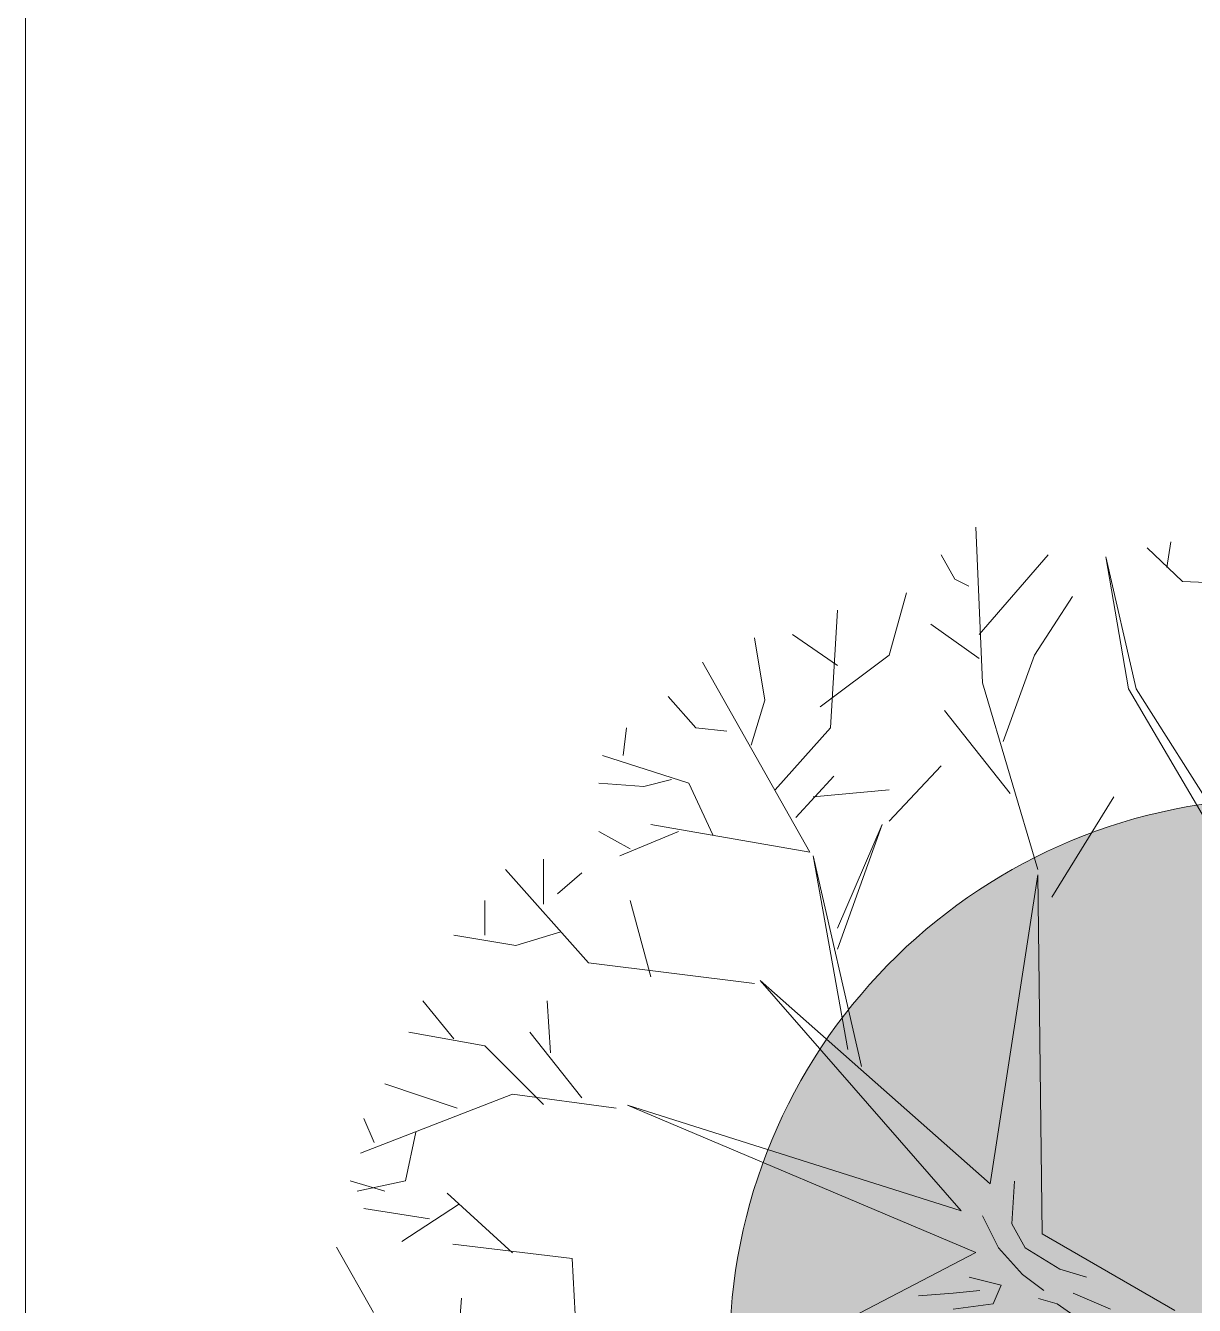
# Model space of a CAD drawing. Header units: metres. Extents: x 8 to 2416, y -346 to 476.
# Drawn here: x 13.822 to 18.035, y 27.215 to 31.828 of the extents above; entities that cross this region are included whole.
import ezdxf

# ---------------------------------------------------------------- set-up
doc = ezdxf.new("R2010")
doc.units = ezdxf.units.M
doc.layers.get('Defpoints').update_dxf_attribs({"color": 6})
doc.layers.add('ARBOLES', color=86, linetype='Continuous', lineweight=0)
doc.layers.add('calle', color=254, linetype='Continuous', lineweight=0)
doc.layers.add('grama', color=7, linetype='Continuous', lineweight=0, true_color=0x698c45)

# ---------------------------------------------------------------- blocks, each defined once
blk = doc.blocks.new('arbol1')
at = {"layer": 'ARBOLES', "color": 59, "true_color": 0x47602f}
for p, q in [((1233.2362, 79.9663), (1233.2241, 80.2392)), ((1233.5662, 80.2135), (1233.5592, 80.1685)), ((1233.1635, 80.1907), (1233.1877, 80.1483)), ((1233.2301, 80.0512), (1233.3514, 80.1907)), ((1233.4923, 79.9555), (1233.4523, 80.187)), ((1233.4523, 80.187), (1233.5057, 79.9555)), ((1233.5246, 80.2031), (1233.5869, 80.1442)), ((1233.1877, 80.1483), (1233.2119, 80.1361)), ((1233.5869, 80.1442), (1233.6597, 80.1407)), ((1233.0725, 80.0148), (1233.1028, 80.124)), ((1233.3271, 80.0148), (1233.3938, 80.1179)), ((1232.9695, 79.8875), (1232.9816, 80.0937)), ((1232.9028, 80.0512), (1232.9816, 79.9966)), ((1233.1453, 80.0694), (1233.2301, 80.0088)), ((1232.8543, 79.936), (1232.8362, 80.0452)), ((1232.9513, 79.9239), (1233.0725, 80.0148)), ((1233.2726, 79.8632), (1233.3271, 80.0148)), ((1232.9331, 79.6691), (1232.7452, 80.0027)), ((1233.3332, 79.6388), (1233.2362, 79.9663)), ((1232.6846, 79.9421), (1232.7331, 79.8875)), ((1233.6391, 79.7062), (1233.4923, 79.9555)), ((1233.5057, 79.9555), (1233.6525, 79.724)), ((1232.8301, 79.8572), (1232.8543, 79.936)), ((1233.2847, 79.7722), (1233.1695, 79.9178)), ((1232.6119, 79.8875), (1232.6058, 79.839)), ((1232.7331, 79.8875), (1232.7877, 79.8814)), ((1232.8725, 79.7783), (1232.9695, 79.8875)), ((1232.721, 79.7904), (1232.5695, 79.839)), ((1233.0725, 79.7237), (1233.1635, 79.8208)), ((1232.5634, 79.7904), (1232.6422, 79.7844)), ((1232.6422, 79.7844), (1232.6907, 79.7965)), ((1232.7634, 79.6995), (1232.721, 79.7904)), ((1232.9089, 79.7298), (1232.9756, 79.8026)), ((1232.9392, 79.7662), (1233.0725, 79.7783)), ((1233.3574, 79.5903), (1233.4665, 79.7662)), ((1232.6543, 79.7177), (1232.9331, 79.6691)), ((1232.9816, 79.5357), (1233.0604, 79.7177)), ((1233.0604, 79.7177), (1232.9816, 79.4993)), ((1232.5634, 79.7055), (1232.618, 79.6752)), ((1232.7028, 79.7055), (1232.5998, 79.6631)), ((1232.4664, 79.5782), (1232.4664, 79.657)), ((1232.9998, 79.3234), (1232.9392, 79.6631)), ((1232.9392, 79.6631), (1233.0241, 79.2931)), ((1232.5452, 79.4751), (1232.3998, 79.6388)), ((1232.4907, 79.5964), (1232.5331, 79.6328)), ((1233.2497, 79.0873), (1233.3333, 79.6295)), ((1233.3333, 79.6295), (1233.3406, 79)), ((1232.3634, 79.5236), (1232.3634, 79.5842)), ((1232.6543, 79.4508), (1232.618, 79.5842)), ((1232.3088, 79.5236), (1232.4179, 79.5054)), ((1232.4179, 79.5054), (1232.4967, 79.5297)), ((1232.8362, 79.4387), (1232.5452, 79.4751)), ((1233.1988, 79.04), (1232.8461, 79.444)), ((1232.8461, 79.444), (1233.2497, 79.0873)), ((1232.2543, 79.4084), (1232.3088, 79.3416)), ((1232.4786, 79.3174), (1232.4725, 79.4084)), ((1232.3634, 79.3295), (1232.23, 79.3538)), ((1232.5331, 79.2385), (1232.4422, 79.3538)), ((1232.4664, 79.2264), (1232.3634, 79.3295)), ((1232.4119, 79.2446), (1232.1452, 79.1415)), ((1232.3149, 79.2203), (1232.1876, 79.2628)), ((1232.5937, 79.2203), (1232.4119, 79.2446)), ((1233.2242, 78.9673), (1232.6133, 79.2256)), ((1232.6133, 79.2256), (1233.1988, 79.04)), ((1232.1513, 79.2021), (1232.1694, 79.1597)), ((1232.2422, 79.1779), (1232.224, 79.093)), ((1232.1876, 79.0748), (1232.127, 79.093)), ((1232.224, 79.093), (1232.1391, 79.0748)), ((1233.292, 79.0923), (1233.2874, 79.0174)), ((1232.4118, 78.9665), (1232.2973, 79.0711)), ((1232.2664, 79.0263), (1232.1513, 79.0445)), ((1232.3172, 79.0512), (1232.2176, 78.9864)), ((1233.2359, 79.0315), (1233.264, 78.9753)), ((1233.2874, 79.0174), (1233.3107, 78.9753)), ((1233.3406, 79), (1233.5733, 78.8654)), ((1232.1678, 78.8619), (1232.1031, 78.9764)), ((1232.5163, 78.9565), (1232.3072, 78.9814)), ((1233.264, 78.9753), (1233.3061, 78.9285)), ((1233.3107, 78.9753), (1233.3715, 78.9379)), ((1232.5263, 78.7772), (1232.5163, 78.9565)), ((1232.8061, 78.7489), (1233.2242, 78.9673)), ((1233.3061, 78.9285), (1233.3435, 78.9005)), ((1233.3715, 78.9379), (1233.4183, 78.9239)), ((1233.2126, 78.9239), (1233.2687, 78.9098)), ((1233.2687, 78.9098), (1233.2546, 78.8771)), ((1232.3172, 78.817), (1232.3222, 78.8868)), ((1233.1237, 78.8911), (1233.1845, 78.8958)), ((1233.1845, 78.8958), (1233.2313, 78.9005)), ((1233.3341, 78.8864), (1233.3668, 78.8771)), ((1233.3949, 78.8958), (1233.4604, 78.8677)), ((1233.2546, 78.8771), (1233.1845, 78.8677)), ((1233.3668, 78.8771), (1233.4136, 78.8443))]:
    blk.add_line(p, q, dxfattribs=at)

msp = doc.modelspace()

# ---------------------------------------------------------------- hatches: boundary and pattern name
at = {"layer": 'grama', "transparency": 33554495}
h = msp.add_hatch(color=256, dxfattribs=at)
h.dxf.hatch_style = 1
h.paths.add_polyline_path([(21.2094, 68.8565), (17.209, 68.8565), (17.0743, 58.9739, 0.418258), (19.0745, 56.9466), (21.0385, 56.947), (21.0607, 57.947)])
h.paths.add_polyline_path([(20.3955, 27.9576), (20.4196, 29.043), (18.3588, 29.043, 0.407099), (16.3594, 27.0917), (16.3486, 26.6463), (15.9403, 14.7165), (19.9427, 14.7165)])

# ---------------------------------------------------------------- linework, layer by layer
at = {"layer": 'calle'}
msp.add_arc((18.3588, 27.043), 2, 90, 178.6048, dxfattribs=at)
at = {"layer": 'Defpoints', "lineweight": 13}
msp.add_lwpolyline([(13.8218, 68.4412), (88.8549, 68.4412), (88.8549, 14.0559), (13.8218, 14.0559)], close=True, dxfattribs=at)

# ---------------------------------------------------------------- block references
at = {"layer": 'ARBOLES', "xscale": 2.055132678314374, "yscale": 2.055132678314374, "zscale": 2.055132678314374}
msp.add_blockref('arbol1', (-2517.193, -134.8822, 0), dxfattribs=at)

doc.saveas('drawing.dxf')
